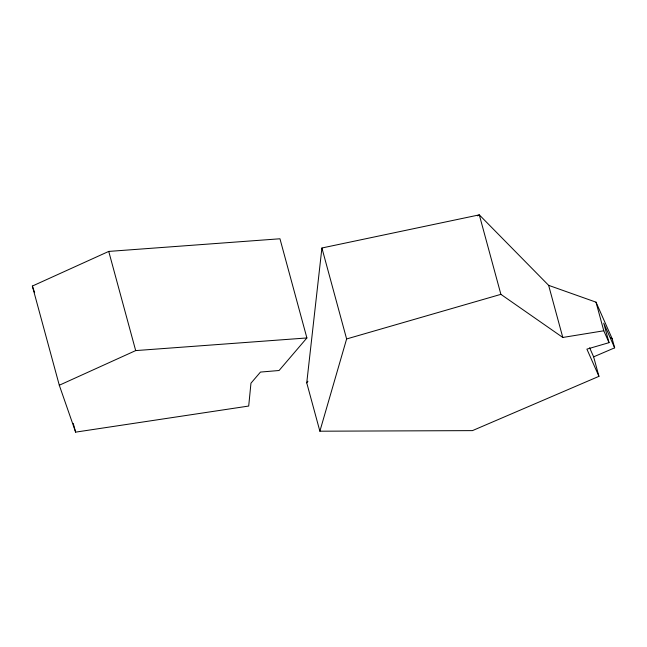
<?xml version="1.0" encoding="UTF-8"?>
<svg xmlns="http://www.w3.org/2000/svg" width="647" height="647" viewBox="0 0 647 647"><rect width="100%" height="100%" fill="white"/><g stroke="black" fill="none" stroke-linecap="round" stroke-linejoin="round"><path stroke-width="0.97" d="M306.743 382.854L321.907 247.995L479.298 214.861L548.632 285.343L596.016 302.165L612.167 338.704L614.65 347.835L593.639 356.845L598.936 376.344L472.456 430.619L319.877 431.201L306.743 382.854L307.932 381.229M319.877 431.201L346.622 338.955L321.907 247.995M306.896 337.952L279.075 370.505L260.466 372.074L250.963 383.186L248.699 406.049L75.626 432.139L59.298 385.24L32.35 286.063L108.736 251.416L279.957 238.775L306.896 337.952L135.684 350.593L59.298 385.24M477.559 215.847L479.298 214.861L500.891 294.345L562.793 337.459L603.788 330.787L609.037 342.659L586.902 349.129L598.936 376.344M346.622 338.955L500.891 294.345M610.639 337.419L612.167 338.704M614.65 347.835L603.74 323.16L609.037 342.659M589.627 347.771L593.639 356.845M32.35 286.063L34.639 292.63M596.016 302.165L603.788 330.787M548.632 285.343L562.793 337.459M108.736 251.416L135.684 350.593M73.248 423.389L75.626 432.139"/></g></svg>
